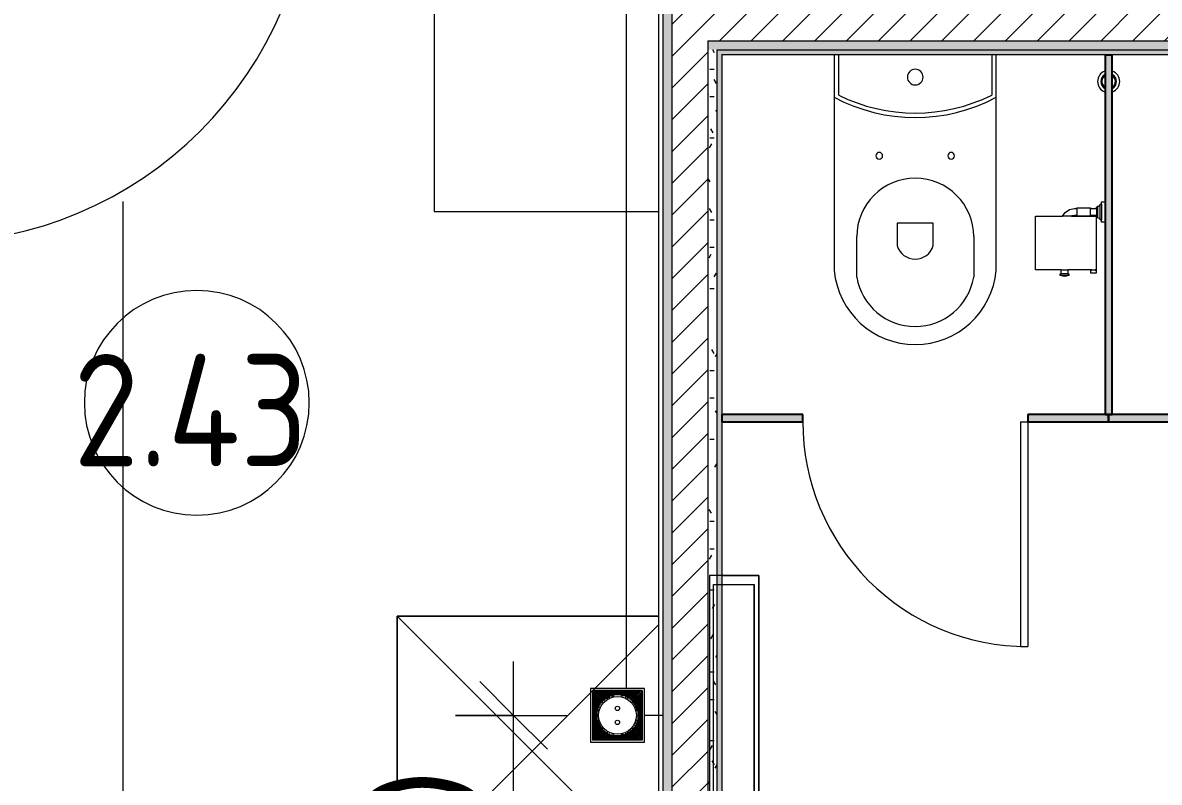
# Model space of a CAD drawing. Header units: millimetres. Extents: x 81609 to 272668, y -8553 to 29000.
# Drawn here: x 110487 to 113014, y 8350 to 10040 of the extents above; entities that cross this region are included whole.
import ezdxf

# ---------------------------------------------------------------- set-up
doc = ezdxf.new("R2010")
doc.units = ezdxf.units.MM
doc.linetypes.add('Осевая', pattern=[3175, 635, -476.25, 1587.5, -476.25])
for name, color, linetype, lineweight in [('A-ANNO-DIMS', 7, 'Continuous', 9), ('A-ANNO-DIMS-100', 7, 'Continuous', 9), ('A-AREA-IDEN', 7, 'Continuous', 9), ('A-DETL-GENF', 7, 'Continuous', 9), ('A-DOOR', 7, 'Continuous', 9), ('A-DOOR-1', 7, 'Continuous', 13), ('A-DOOR-FRAM', 7, 'Continuous', 13), ('A-DOOR-FRAM-1', 7, 'Continuous', 9), ('A-GENM', 7, 'Continuous', 9), ('A-GENM-2', 7, 'Continuous', 25), ('A-WALL', 7, 'Continuous', 9), ('E-ELEC-FIXT-IDEN', 7, 'Continuous', 9), ('I-WALL', 7, 'Continuous', 9), ('P-SANR-FIXT', 7, 'Continuous', 9), ('Оси-2', 7, 'Осевая', 9), ('Электрические приборы', 7, 'Continuous', 9)]:
    doc.layers.add(name, color=color, linetype=linetype, lineweight=lineweight)
for name, color, linetype, lineweight, true_color in [('A-WALL-1', 7, 'Continuous', 9, 0x3c3c3c), ('A-WALL-FNSH-1', 7, 'Continuous', 9, 0x3c3c3c), ('I-FURN-1', 7, 'Continuous', 9, 0xf0f0f0), ('Оси розеток', 7, 'Continuous', 9, 0xff1e23)]:
    doc.layers.add(name, color=color, linetype=linetype, lineweight=lineweight, true_color=true_color)
doc.styles.add('GOST Common_1', font='GOST_Common.ttf', dxfattribs={"width": 0.9, "height": 250})
doc.styles.add('ISOCPEUR', font='isocpeur.ttf', dxfattribs={"width": 0.9, "height": 250})
doc.dimstyles.new('ISO-2_5_0_9К_БОЛЬШОЙ', dxfattribs={"dimscale": 304.8, "dimtxt": 248.995294, "dimasz": 0.492126, "dimexe": 0.393701, "dimexo": 0.984252, "dimgap": 0, "dimtad": 1, "dimdec": 0, "dimrnd": 10, "dimzin": 0, "dimdsep": 46, "dimtxsty": 'ISOCPEUR', "dimblk1": 'OBLIQUE', "dimblk2": 'OBLIQUE', "dimsah": 1, "dimcen": 0.09, "dimdle": 0.393701, "dimazin": 0, "dimtfac": 1, "dimtdec": 4, "dimtix": 1, "dimtmove": 0, "dimatfit": 3, "dimfxl": 1, "dimtvp": 1, "dimtolj": 1, "dimtzin": 0, "dimarcsym": 2})
pattern_1 = [(45, (0, 0), (-35.35534, 35.35534), [])]
pattern_2 = [(0, (0, 0), (121.92, 30.48), [10.058, -81.382, 10.058, -81.382, -487.68]), (0, (0, 0), (121.92, 30.48), [-182.88, 10.058, -172.822, 10.058, -81.382, -213.36]), (0, (0, 0), (121.92, 30.48), [-457.2, 10.058, -50.902, 10.058, -142.342]), (120, (45.72, 15.24), (-87.356454, 90.345817), [10.058, -81.382, 10.058, -81.382, -487.68]), (120, (45.72, 15.24), (-87.356454, 90.345817), [-182.88, 10.058, -172.822, 10.058, -81.382, -213.36]), (120, (45.72, 15.24), (-87.356454, 90.345817), [-457.2, 10.058, -50.902, 10.058, -142.342]), (240, (60.96, 76.2), (-34.563546, -120.825817), [10.058, -81.382, 10.058, -81.382, -487.68]), (240, (60.96, 76.2), (-34.563546, -120.825817), [-182.88, 10.058, -172.822, 10.058, -81.382, -213.36]), (240, (60.96, 76.2), (-34.563546, -120.825817), [-457.2, 10.058, -50.902, 10.058, -142.342])]

# ---------------------------------------------------------------- blocks, each defined once
blk = doc.blocks.new('110_Дверь_СКБ_1Ст_Внутренняя1 - Д-8 950x2100h_охрана-31784688-План размещения напольных электротехнических лючков и розеток 2 этажа в осях 23-33')
at = {"layer": 'A-DOOR'}
h = blk.add_hatch(dxfattribs=at)
h.set_pattern_fill('FP_6', color=256, style=0, pattern_type=2)
h.set_pattern_definition([(135, (1826.41, 164.685), (-14.14214, -14.14214), []), (225, (1826.41, 164.685), (14.14214, -14.14214), [])])
h.paths.add_polyline_path([(487.5, 100), (462.5, 100), (462.5, -100), (487.5, -100)])
at = {"layer": 'A-DOOR-FRAM-1'}
h = blk.add_hatch(dxfattribs=at)
h.set_pattern_fill('FP_7', color=256, style=0, pattern_type=2)
h.set_pattern_definition([(45, (-296.384, 164.685), (-14.1421, 14.1421), []), (135, (-296.384, 164.685), (-14.1421, -14.1421), [])])
h.paths.add_polyline_path([(-437.5, 100), (-462.5, 100), (-462.5, -100), (-437.5, -100)])
at = {"layer": 'A-DOOR'}
blk.add_arc((437.5, 100), 850, 90, 180, dxfattribs=at)
at = {"layer": 'A-DOOR-1'}
for p, q in [((437.5, 950), (397.5, 950)), ((397.5, 950), (397.5, 100)), ((437.5, 100), (437.5, 950)), ((397.5, 100), (437.5, 100))]:
    blk.add_line(p, q, dxfattribs=at)
at = {"layer": 'A-DOOR-FRAM'}
for p, q in [((-422.5, 108), (-492.5, 108)), ((-492.5, 108), (-492.5, 100)), ((-422.5, 100), (-422.5, 108)), ((517.5, 108), (447.5, 108)), ((447.5, 108), (447.5, 100)), ((517.5, 100), (517.5, 108)), ((-492.5, 100), (-422.5, 100)), ((-437.5, 100), (-462.5, 100)), ((-462.5, 100), (-462.5, -100)), ((-412.5, 100), (-437.5, 100)), ((-437.5, 100), (-437.5, 20)), ((-437.5, -100), (-437.5, 100)), ((-422.5, 100), (-437.5, 100)), ((-437.5, 100), (-437.5, 99)), ((-437.5, 99), (-422.5, 99)), ((-422.5, 99), (-422.5, 100)), ((-412.5, 60), (-412.5, 100)), ((437.5, 100), (437.5, 60)), ((462.5, 100), (437.5, 100)), ((462.5, 100), (447.5, 100)), ((447.5, 100), (447.5, 99)), ((447.5, 100), (517.5, 100)), ((447.5, 99), (462.5, 99)), ((462.5, 20), (462.5, 100)), ((487.5, 100), (462.5, 100)), ((462.5, 100), (462.5, -100)), ((462.5, 99), (462.5, 100)), ((487.5, -100), (487.5, 100)), ((-402.5, 60), (-412.5, 60)), ((-402.5, 20), (-402.5, 60)), ((437.5, 60), (427.5, 60)), ((427.5, 60), (427.5, 20)), ((-437.5, 20), (-402.5, 20)), ((-422.5, 20), (-437.5, 20)), ((-437.5, 20), (-437.5, -100)), ((-422.5, -100), (-422.5, 20)), ((427.5, 20), (462.5, 20)), ((462.5, 20), (447.5, 20)), ((447.5, 20), (447.5, -100)), ((462.5, -100), (462.5, 20)), ((-422.5, -100), (-492.5, -100)), ((-492.5, -100), (-492.5, -108)), ((-462.5, -100), (-437.5, -100)), ((-437.5, -100), (-422.5, -100)), ((-422.5, -108), (-422.5, -100)), ((447.5, -100), (462.5, -100)), ((517.5, -100), (447.5, -100)), ((447.5, -100), (447.5, -108)), ((462.5, -100), (487.5, -100)), ((517.5, -108), (517.5, -100)), ((-492.5, -108), (-422.5, -108)), ((447.5, -108), (517.5, -108))]:
    blk.add_line(p, q, dxfattribs=at)
blk = doc.blocks.new('Стол базовый прямоугольный - 1_196-V88-План размещения напольных электротехнических лючков и розеток 2 этажа в осях 23-33')
at = {"layer": 'I-FURN-1'}
for p, q in [((350, 250), (-350, 250)), ((-350, 250), (-350, -249.9)), ((350, -249.9), (350, 250))]:
    blk.add_line(p, q, dxfattribs=at)
blk = doc.blocks.new('Вешалка - 1_25-V93-План размещения напольных электротехнических лючков и розеток 2 этажа в осях 23-33')
at = {"layer": 'I-FURN-1'}
for p, q in [((350, 55), (-350, 55)), ((-350, 55), (-350, -55)), ((-350, -27.5), (-350, 55)), ((-350, 55), (350, 55)), ((350, -55), (350, 55)), ((350, 55), (350, -27.5)), ((-330.4, -46), (-330.4, 44.4)), ((-330.4, -27.5), (-330.4, 44.4)), ((-330.4, 44.4), (330.2, 44.4)), ((330.2, 44.4), (-330.4, 44.4)), ((330.2, 44.4), (330.2, -46)), ((330.2, -27.5), (330.2, 44.4)), ((330.2, -46), (-330.4, -46)), ((-350, -55), (350, -55))]:
    blk.add_line(p, q, dxfattribs=at)
blk = doc.blocks.new('Шкаф параметрический - 1_280-V94-План размещения напольных электротехнических лючков и розеток 2 этажа в осях 23-33')
at = {"layer": 'I-FURN-1'}
for p, q in [((0, 0), (581.7, 581.7)), ((0, 581.7), (0, 0)), ((0, 0), (0, 581.7)), ((18.3, 581.7), (600, 0)), ((600, 0), (600, 581.7)), ((600, 581.7), (600, 0)), ((0, 0), (600, 0)), ((600, 0), (0, 0))]:
    blk.add_line(p, q, dxfattribs=at)
blk = doc.blocks.new('Блок Розеток и Выключателей - Блок Розеток и Выключателей_SK2-27368982-План размещения напольных электротехнических лючков и розеток 2 этажа в осях 23-33')
at = {"layer": 'A-DETL-GENF'}
for p, q in [((60, 160), (-60, 160)), ((-60, 160), (-60, 40)), ((-55.2, 44.8), (-55.2, 155.2)), ((55.2, 155.2), (-55.2, 155.2)), ((-52.8, 47.2), (-52.8, 152.8)), ((52.8, 152.8), (-52.8, 152.8)), ((52.8, 47.2), (52.8, 152.8)), ((55.2, 44.8), (55.2, 155.2)), ((60, 40), (60, 160)), ((50.4, 150.4), (-50.4, 150.4)), ((-50.4, 49.6), (-50.4, 150.4)), ((48, 148), (-48, 148)), ((-48, 52), (-48, 148)), ((45.6, 145.6), (-45.6, 145.6)), ((-45.6, 54.4), (-45.6, 145.6)), ((-9.6, 143.2), (-43.2, 143.2)), ((-43.2, 143.2), (-43.2, 107.2)), ((-16.8, 140.8), (-40.8, 140.8)), ((-40.8, 140.8), (-40.8, 116.8)), ((-21.6, 138.4), (-38.4, 138.4)), ((-38.4, 138.4), (-38.4, 121.6)), ((-26.4, 136), (-36, 136)), ((-36, 136), (-36, 126.4)), ((-28.8, 133.6), (-33.6, 133.6)), ((-33.6, 133.6), (-33.6, 128.8)), ((9.6, 143.2), (43.2, 143.2)), ((16.8, 140.8), (40.8, 140.8)), ((21.6, 138.4), (38.4, 138.4)), ((26.4, 136), (36, 136)), ((28.8, 133.6), (33.6, 133.6)), ((33.6, 133.6), (33.6, 128.8)), ((36, 136), (36, 126.4)), ((38.4, 138.4), (38.4, 121.6)), ((40.8, 140.8), (40.8, 116.8)), ((43.2, 143.2), (43.2, 107.2)), ((45.6, 54.4), (45.6, 145.6)), ((48, 52), (48, 148)), ((50.4, 49.6), (50.4, 150.4)), ((-43.2, 56.8), (-43.2, 92.8)), ((-40.8, 59.2), (-40.8, 83.2)), ((-38.4, 61.6), (-38.4, 78.4)), ((38.4, 61.6), (38.4, 78.4)), ((40.8, 59.2), (40.8, 83.2)), ((43.2, 56.8), (43.2, 92.8)), ((48, 52), (-48, 52)), ((45.6, 54.4), (-45.6, 54.4)), ((-9.6, 56.8), (-43.2, 56.8)), ((-16.8, 59.2), (-40.8, 59.2)), ((-21.6, 61.6), (-38.4, 61.6)), ((-36, 64), (-36, 73.6)), ((-26.4, 64), (-36, 64)), ((-33.6, 66.4), (-33.6, 71.2)), ((-28.8, 66.4), (-33.6, 66.4)), ((9.6, 56.8), (43.2, 56.8)), ((16.8, 59.2), (40.8, 59.2)), ((21.6, 61.6), (38.4, 61.6)), ((26.4, 64), (36, 64)), ((28.8, 66.4), (33.6, 66.4)), ((33.6, 66.4), (33.6, 71.2)), ((36, 64), (36, 73.6)), ((-60, 40), (60, 40)), ((55.2, 44.8), (-55.2, 44.8)), ((52.8, 47.2), (-52.8, 47.2)), ((50.4, 49.6), (-50.4, 49.6))]:
    blk.add_line(p, q, dxfattribs=at)
for centre, radius in [((0, 100), 42), ((-15.6, 100), 4.8), ((15.6, 100), 4.8)]:
    blk.add_circle(centre, radius, dxfattribs=at)
at = {"layer": 'Оси розеток'}
blk.add_line((0, 0), (0, 40), dxfattribs=at)
blk = doc.blocks.new('131_Сантехническая перегородка_Дверь 5 - СД-1-30835617-План размещения напольных электротехнических лючков и розеток 2 этажа в осях 23-33')
at = {"layer": 'A-GENM'}
for points in [[(70, 8), (70, -8), (250, -8), (250, 8)], [(750, 8), (750, -8), (930, -8), (930, 8)]]:
    blk.add_hatch(color=256, dxfattribs=at).paths.add_polyline_path(points)
at = {"layer": 'A-DOOR'}
for p, q in [((266, 508), (250, 508)), ((250, 8), (250, 508)), ((266, 8), (266, 508)), ((266, 8), (250, 8))]:
    blk.add_line(p, q, dxfattribs=at)
blk.add_arc((250, 8), 500, 360, 90, dxfattribs=at)
at = {"layer": 'A-GENM-2'}
for p, q in [((250, 8), (70, 8)), ((70, 8), (70, -8)), ((250, -8), (250, 8)), ((930, 8), (750, 8)), ((750, 8), (750, -8)), ((930, -8), (930, 8)), ((70, -8), (250, -8)), ((750, -8), (930, -8))]:
    blk.add_line(p, q, dxfattribs=at)
blk = doc.blocks.new('131_Сантехническая перегородка 6 - СП-1-30839354-План размещения напольных электротехнических лючков и розеток 2 этажа в осях 23-33')
at = {"layer": 'A-GENM'}
blk.add_hatch(color=256, dxfattribs=at).paths.add_polyline_path([(800, 8), (0, 8), (0, -8), (800, -8)])
at = {"layer": 'A-GENM', "flags": 128}
for points in [[(71.5, 8), (71.1, 8.5), (70.8, 9), (70.4, 9.5), (70, 9.9), (69.6, 10.4), (69.2, 10.8), (68.8, 11.2), (68.3, 11.6), (67.8, 12), (67.3, 12.3), (66.8, 12.7), (66.3, 13), (65.8, 13.3), (65.3, 13.6), (64.7, 13.8), (64.2, 14), (63.6, 14.3), (63, 14.4), (62.4, 14.6), (61.9, 14.7), (61.3, 14.9), (60.7, 14.9), (60.1, 15), (59.5, 15.1), (58.9, 15.1), (58.3, 15.1), (57.7, 15), (57.1, 15), (56.5, 14.9), (55.9, 14.8), (55.3, 14.7), (54.7, 14.5), (54.1, 14.4), (53.5, 14.2), (53, 13.9), (52.4, 13.7), (51.9, 13.4), (51.4, 13.2), (50.8, 12.9), (50.3, 12.5), (49.8, 12.2), (49.3, 11.8), (48.9, 11.4), (48.4, 11), (48, 10.6), (47.6, 10.2), (47.2, 9.7), (46.8, 9.3), (46.4, 8.8), (46.1, 8.3), (45.9, 8)], [(45.9, -8), (46.3, -8.5), (46.6, -9), (47, -9.5), (47.4, -9.9), (47.8, -10.4), (48.2, -10.8), (48.6, -11.2), (49.1, -11.6), (49.6, -12), (50, -12.3), (50.5, -12.7), (51.1, -13), (51.6, -13.3), (52.1, -13.6), (52.7, -13.8), (53.2, -14), (53.8, -14.3), (54.4, -14.4), (54.9, -14.6), (55.5, -14.7), (56.1, -14.9), (56.7, -14.9), (57.3, -15), (57.9, -15.1), (58.5, -15.1), (59.1, -15.1), (59.7, -15), (60.3, -15), (60.9, -14.9), (61.5, -14.8), (62.1, -14.7), (62.7, -14.5), (63.3, -14.4), (63.8, -14.2), (64.4, -13.9), (65, -13.7), (65.5, -13.4), (66, -13.2), (66.6, -12.9), (67.1, -12.5), (67.6, -12.2), (68, -11.8), (68.5, -11.4), (69, -11), (69.4, -10.6), (69.8, -10.2), (70.2, -9.7), (70.6, -9.3), (70.9, -8.8), (71.3, -8.3), (71.5, -8)]]:
    blk.add_lwpolyline(points, dxfattribs=at)
at = {"layer": 'A-GENM'}
for radius, start, end in [(24.6, 19.9113, 160.0887), (17.6, 28.9731, 151.0269), (15.1, 78.8699, 146.2189), (15.1, 33.7811, 53.124), (24.6, 199.9113, 340.0887), (17.6, 208.9731, 331.0269), (15.1, 213.7811, 233.124), (15.1, 258.8699, 326.2189)]:
    blk.add_arc((58.7, 0), radius, start, end, dxfattribs=at)
at = {"layer": 'A-GENM-2'}
for p, q in [((800, 8), (0, 8)), ((0, 8), (0, -8)), ((800, -8), (800, 8)), ((0, -8), (800, -8))]:
    blk.add_line(p, q, dxfattribs=at)
blk = doc.blocks.new('WC Seat_2 with Cistern-Wall Based - SE22-33487382-План размещения напольных электротехнических лючков и розеток 2 этажа в осях 23-33')
at = {"layer": 'P-SANR-FIXT'}
for p, q in [((-55, 485.5), (-55, 100.5)), ((-5, 410.5), (-5, 500.5)), ((255, 500.5), (255, 410.5)), ((305, 100.5), (305, 485.5)), ((85, 430.5), (85, 380.5)), ((165, 380.5), (165, 430.5)), ((85, 380.5), (165, 380.5)), ((-55, 100.5), (-55, 5.5)), ((-45, 5.5), (-45, 95.6)), ((295, 95.6), (295, 5.5)), ((305, 5.5), (305, 100.5))]:
    blk.add_line(p, q, dxfattribs=at)
for centre, radius, start, end in [((125, 469.8), 180.7, 4.9791, 175.0209), ((125, 478.7), 131.8, 9.5273, 170.4727), ((125, 418.8), 41.7, 16.2602, 163.7398), ((125, 410.5), 130, 180, 360), ((45, 230.5), 7.5, 0, 180), ((45, 230.5), 7.5, 180, 360), ((205, 230.5), 7.5, 0, 180), ((205, 230.5), 7.5, 180, 360), ((125, -237), 382.5, 61.9275, 118.0725), ((125, -247), 382.5, 63.6122, 116.3878), ((125, 55.5), 17.5, 0, 180), ((125, 55.5), 17.5, 180, 360)]:
    blk.add_arc(centre, radius, start, end, dxfattribs=at)
blk = doc.blocks.new('Sanitary_Toilet-Accessories_Gessi_Wall-mounted-paper-roll-holder-65449 - Chrome-V166-План размещения напольных электротехнических лючков и розеток 2 этажа в осях 23-33')
at = {"layer": 'A-DETL-GENF'}
for p, q in [((112830.5, 9626.3), (112830.5, 9627.8)), ((112830.5, 9627.8), (112860.5, 9627.8)), ((112860.5, 9627.8), (112860.5, 9626.3)), ((112874, 9626.3), (112874, 9629.8)), ((112874, 9629.8), (112876.5, 9629.8)), ((112874, 9627.8), (112874, 9609.3)), ((112876.5, 9631.8), (112878.5, 9632.1)), ((112876.5, 9629.8), (112876.5, 9631.8)), ((112876.5, 9629.8), (112876.5, 9607.8)), ((112878.5, 9632.1), (112880.4, 9633.1)), ((112880.4, 9633.1), (112881.8, 9634.6)), ((112881.8, 9634.6), (112882.5, 9636.3)), ((112882.5, 9601.3), (112882.5, 9636.3)), ((112882.5, 9636.3), (112885, 9636.3)), ((112885, 9636.3), (112885, 9641.3)), ((112885, 9641.3), (112893, 9641.3)), ((112885, 9636.3), (112885, 9601.3)), ((112738.3, 9607.7), (112738.4, 9609.3)), ((112738.3, 9491.6), (112738.3, 9607.7)), ((112738.4, 9609.3), (112798.6, 9609.3)), ((112798.6, 9609.3), (112804.1, 9617.7)), ((112818.1, 9609.3), (112798.6, 9609.3)), ((112804.1, 9617.7), (112813.7, 9624.1)), ((112813.7, 9624.1), (112825, 9626.3)), ((112819.5, 9610.2), (112818.1, 9609.3)), ((112818.1, 9609.3), (112863.2, 9609.3)), ((112825, 9611.3), (112819.5, 9610.2)), ((112825, 9626.3), (112830.5, 9626.3)), ((112830.5, 9611.3), (112825, 9611.3)), ((112830.5, 9626.3), (112830.5, 9611.3)), ((112830.5, 9609.8), (112830.5, 9611.3)), ((112860.5, 9609.8), (112830.5, 9609.8)), ((112860.5, 9611.3), (112860.5, 9626.3)), ((112860.5, 9626.3), (112874, 9626.3)), ((112863.2, 9611.3), (112860.5, 9611.3)), ((112860.5, 9611.3), (112860.5, 9609.8)), ((112871.2, 9611.3), (112863.2, 9611.3)), ((112863.2, 9609.3), (112863.2, 9611.3)), ((112863.2, 9609.3), (112871.2, 9609.3)), ((112874, 9611.3), (112871.2, 9611.3)), ((112871.2, 9611.3), (112871.2, 9609.3)), ((112871.2, 9609.3), (112873.2, 9609.3)), ((112873.2, 9609.3), (112873.2, 9490.3)), ((112874, 9607.8), (112874, 9611.3)), ((112876.5, 9607.8), (112874, 9607.8)), ((112876.5, 9605.8), (112876.5, 9607.8)), ((112878.5, 9605.5), (112876.5, 9605.8)), ((112880.4, 9604.5), (112878.5, 9605.5)), ((112881.8, 9603), (112880.4, 9604.5)), ((112882.5, 9601.3), (112881.8, 9603)), ((112885, 9601.3), (112882.5, 9601.3)), ((112885, 9596.3), (112885, 9601.3)), ((112893, 9596.3), (112885, 9596.3)), ((112738.4, 9490.3), (112738.3, 9491.6)), ((112795.5, 9490.3), (112738.4, 9490.3)), ((112793.5, 9477.8), (112793.5, 9481.3)), ((112793.5, 9481.3), (112795.5, 9481.3)), ((112795.5, 9477.8), (112793.5, 9477.8)), ((112795.5, 9490.3), (112810.5, 9490.3)), ((112795.5, 9481.3), (112795.5, 9490.3)), ((112810.5, 9481.3), (112795.5, 9481.3)), ((112810.5, 9477.8), (112795.5, 9477.8)), ((112799, 9475.9), (112795.5, 9477.8)), ((112803, 9475.3), (112799, 9475.9)), ((112807, 9475.9), (112803, 9475.3)), ((112810.5, 9477.8), (112807, 9475.9)), ((112863.2, 9490.3), (112810.5, 9490.3)), ((112810.5, 9490.3), (112810.5, 9481.3)), ((112810.5, 9481.3), (112812.5, 9481.3)), ((112812.5, 9477.8), (112810.5, 9477.8)), ((112812.5, 9481.3), (112812.5, 9477.8)), ((112861.2, 9482.8), (112861.2, 9489.3)), ((112861.2, 9489.3), (112863.2, 9489.3)), ((112873.2, 9482.8), (112861.2, 9482.8)), ((112863.2, 9490.3), (112871.2, 9490.3)), ((112863.2, 9489.3), (112863.2, 9490.3)), ((112871.2, 9489.3), (112863.2, 9489.3)), ((112873.2, 9490.3), (112871.2, 9490.3)), ((112871.2, 9490.3), (112871.2, 9489.3)), ((112871.2, 9489.3), (112873.2, 9489.3)), ((112873.2, 9489.3), (112873.2, 9482.8))]:
    blk.add_line(p, q, dxfattribs=at)
blk = doc.blocks.new('Марка_Помещения - Номер-25198446-План размещения напольных электротехнических лючков и розеток 2 этажа в осях 23-33')
at = {"layer": 'A-AREA-IDEN'}
for start, end in [(360, 180), (180, 360)]:
    blk.add_arc((0, 0), 2.5, start, end, dxfattribs=at)
blk = doc.blocks.new('DIMBLOCK35-План размещения напольных электротехнических лючков и розеток 2 этажа в осях 23-33')
at = {"layer": 'A-ANNO-DIMS-100'}
for p, q in [((111578.1, 7678.9), (111578.1, 8618.9)), ((111449, 8498.9), (111698.1, 8498.9)), ((111578.1, 8498.9), (111449, 8498.9)), ((111449, 7798.9), (111698.1, 7798.9)), ((111578.1, 7798.9), (111449, 7798.9))]:
    blk.add_line(p, q, dxfattribs=at)
at = {"layer": 'A-ANNO-DIMS-100', "lineweight": 20}
for p, q in [((111578.1, 8498.9), (111503.1, 8573.9)), ((111578.1, 8498.9), (111653.1, 8423.9)), ((111578.1, 7798.9), (111503.1, 7873.9)), ((111578.1, 7798.9), (111653.1, 7723.9))]:
    blk.add_line(p, q, dxfattribs=at)
at = {"layer": 'A-ANNO-DIMS-100', "color": 0, "insert": (111251.4, 7911.9), "char_height": 250, "width": 568.858, "attachment_point": 1, "rotation": 90, "line_spacing_factor": 1.149209, "style": 'ISOCPEUR'}
blk.add_mtext('700', dxfattribs=at)
blk = doc.blocks.new('_Oblique')
at = {"color": 0, "linetype": 'ByBlock', "lineweight": -2}
blk.add_line((-0.5, -0.5), (0.5, 0.5), dxfattribs=at)

msp = doc.modelspace()

# ---------------------------------------------------------------- hatches: boundary and pattern name
at = {"layer": 'I-WALL'}
h = msp.add_hatch(dxfattribs=at)
h.set_pattern_fill('FP_41', color=256, style=0, pattern_type=2)
h.set_pattern_definition(pattern_2)
h.paths.add_polyline_path([(111930, 6700), (111930, 10380), (111910, 10380), (111910, 6700)])
h = msp.add_hatch(dxfattribs=at)
h.set_pattern_fill('FP_5', color=256, style=0, pattern_type=2)
h.set_pattern_definition(pattern_1)
h.paths.add_polyline_path([(112010, 5400), (112010, 10380), (111930, 10380), (111930, 5400)])
h = msp.add_hatch(dxfattribs=at)
h.set_pattern_fill('FP_5', color=256, style=0, pattern_type=2)
h.set_pattern_definition(pattern_1)
h.paths.add_polyline_path([(118800, 10000), (118800, 10080), (112010, 10080), (112010, 10000), (118184.5, 10000)])
h = msp.add_hatch(dxfattribs=at)
h.set_pattern_fill('FP_41', color=256, style=0, pattern_type=2)
h.set_pattern_definition(pattern_2)
h.paths.add_polyline_path([(118780, 9980), (118800, 9980), (118800, 10000), (112010, 10000), (112010, 9980), (118184.5, 9980)])
h = msp.add_hatch(dxfattribs=at)
h.set_pattern_fill('FP_41', color=256, style=0, pattern_type=2)
h.set_pattern_definition(pattern_2)
h.paths.add_polyline_path([(112030, 8060), (112030, 9980), (112010, 9980), (112010, 8060)])
for points in [[(118769, 9969), (118780, 9969), (118780, 9980), (112030, 9980), (112030, 9969), (118184.5, 9969)], [(112041, 8080), (112041, 9969), (112030, 9969), (112030, 8080), (112036.1, 8080)]]:
    msp.add_hatch(color=256, dxfattribs=at).paths.add_polyline_path(points)

# ---------------------------------------------------------------- linework, layer by layer
at = {"layer": 'A-WALL'}
for p, q in [((111930, 10600), (111930, 6700)), ((112010, 10000), (112010, 7980)), ((112030, 9980), (118780, 9980)), ((112030, 9980), (112030, 8080))]:
    msp.add_line(p, q, dxfattribs=at)
at = {"layer": 'A-WALL-1'}
msp.add_line((112010, 10000), (118800, 10000), dxfattribs=at)
at = {"layer": 'A-WALL-FNSH-1'}
for q in [(118769, 9969), (112041, 8080)]:
    msp.add_line((112041, 9969), q, dxfattribs=at)
at = {"layer": 'E-ELEC-FIXT-IDEN'}
msp.add_line((111829, 8558.9), (111829, 10846.3), dxfattribs=at)
at = {"layer": 'I-WALL'}
for p, q in [((111901, 6729), (111901, 10371)), ((111910, 10380), (111910, 6720))]:
    msp.add_line(p, q, dxfattribs=at)
at = {"layer": 'Оси-2'}
msp.add_line((110710, 593.7), (110710, 19528.3), dxfattribs=at)

# ---------------------------------------------------------------- block references
at = {"layer": 'A-AREA-IDEN', "xscale": 99.99999999999993, "yscale": 99.99999999999993, "zscale": 99.99999999999993}
msp.add_blockref('Марка_Помещения - Номер-25198446-План размещения напольных электротехнических лючков и розеток 2 этажа в осях 23-33', (110873.7, 9194.3), dxfattribs=at)
at = {"layer": 'A-DOOR', "rotation": 180}
msp.add_blockref('110_Дверь_СКБ_1Ст_Внутренняя1 - Д-8 950x2100h_охрана-31784688-План размещения напольных электротехнических лючков и розеток 2 этажа в осях 23-33', (110717.5, 10500), dxfattribs=at)
at = {"layer": 'A-GENM'}
for name, p, rotation in [('131_Сантехническая перегородка 6 - СП-1-30839354-План размещения напольных электротехнических лючков и розеток 2 этажа в осях 23-33', (112901, 9968), 270.0000000000007), ('131_Сантехническая перегородка_Дверь 5 - СД-1-30835617-План размещения напольных электротехнических лючков и розеток 2 этажа в осях 23-33', (112971, 9160), 180), ('131_Сантехническая перегородка_Дверь 5 - СД-1-30835617-План размещения напольных электротехнических лючков и розеток 2 этажа в осях 23-33', (113831, 9160), 180)]:
    msp.add_blockref(name, p, dxfattribs=dict(at, rotation=rotation))
at = {"layer": 'I-FURN-1'}
for name, p, rotation in [('Стол базовый прямоугольный - 1_196-V88-План размещения напольных электротехнических лючков и розеток 2 этажа в осях 23-33', (111651.1, 9970.2), 90), ('Вешалка - 1_25-V93-План размещения напольных электротехнических лючков и розеток 2 этажа в осях 23-33', (112068.5, 8460), 270.0000000000007), ('Шкаф параметрический - 1_280-V94-План размещения напольных электротехнических лючков и розеток 2 этажа в осях 23-33', (111319.3, 8719.6), 269.9999999999994)]:
    msp.add_blockref(name, p, dxfattribs=dict(at, rotation=rotation))
at = {"layer": 'P-SANR-FIXT', "rotation": 180}
msp.add_blockref('WC Seat_2 with Cistern-Wall Based - SE22-33487382-План размещения напольных электротехнических лючков и розеток 2 этажа в осях 23-33', (112596, 9974.5), dxfattribs=at)
at = {"layer": 'P-SANR-FIXT'}
msp.add_blockref('Sanitary_Toilet-Accessories_Gessi_Wall-mounted-paper-roll-holder-65449 - Chrome-V166-План размещения напольных электротехнических лючков и розеток 2 этажа в осях 23-33', (0, 0), dxfattribs=at)
at = {"layer": 'Электрические приборы', "rotation": 90.0000000000001}
msp.add_blockref('Блок Розеток и Выключателей - Блок Розеток и Выключателей_SK2-27368982-План размещения напольных электротехнических лючков и розеток 2 этажа в осях 23-33', (111909, 8498.9), dxfattribs=at)

# ---------------------------------------------------------------- texts
at = {"layer": 'A-AREA-IDEN', "insert": (110599, 9302.8), "char_height": 250, "width": 685.443, "attachment_point": 1, "style": 'GOST Common_1'}
msp.add_mtext('2.43', dxfattribs=at)

# ---------------------------------------------------------------- dimensions: what is measured, and where the dimension line sits
at = {"layer": 'A-ANNO-DIMS'}
dim = msp.add_linear_dim(base=(111578.1, 8498.9), p1=(111749, 7798.9), p2=(111749, 8498.9), angle=90, dimstyle='ISO-2_5_0_9К_БОЛЬШОЙ', override={"dimpost": '<>', "dimfxl": 700}, dxfattribs=at)
dim.commit()
dim.dimension.update_dxf_attribs({"geometry": 'DIMBLOCK35-План размещения напольных электротехнических лючков и розеток 2 этажа в осях 23-33', "text_midpoint": (111453.1, 8148.9)})

doc.saveas('drawing.dxf')
